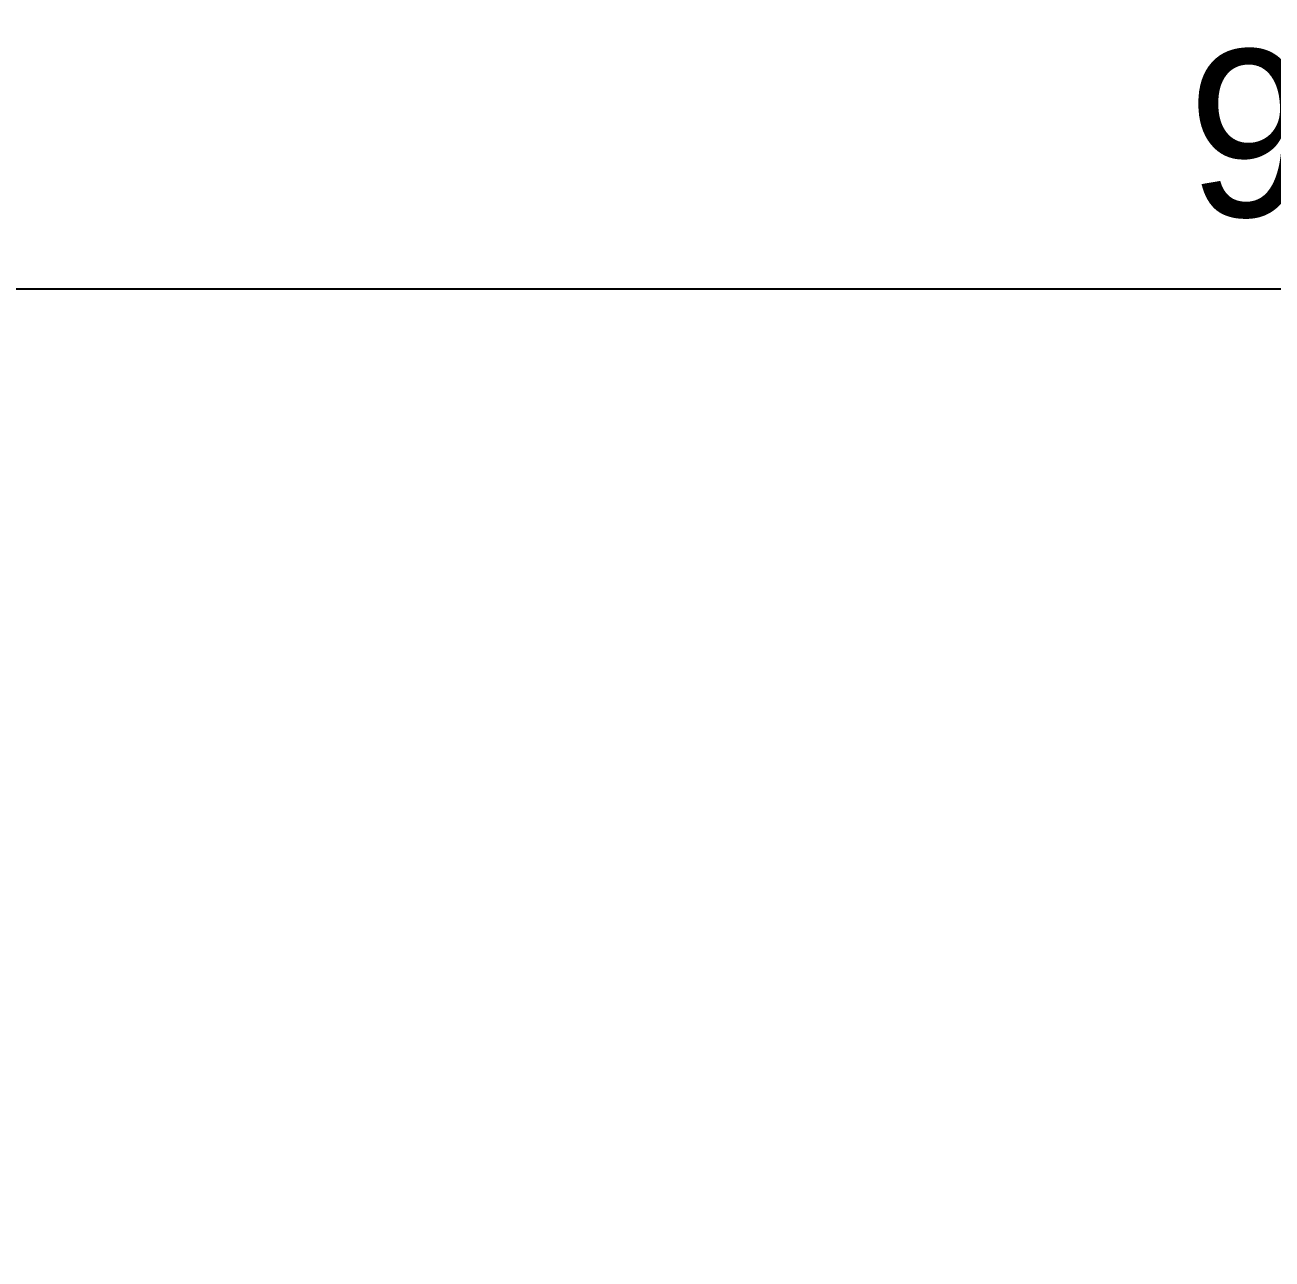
# Model space of a CAD drawing. Header units: millimetres. Extents: x -37 to 96, y -3 to 87.
# Drawn here: x 20.49 to 46.66, y 60.97 to 86.88 of the extents above; entities that cross this region are included whole.
import ezdxf

# ---------------------------------------------------------------- set-up
doc = ezdxf.new("R2010")
doc.units = ezdxf.units.MM
doc.layers.add('AM_5', color=3, linetype='Continuous', lineweight=25)
doc.dimstyles.new('AM_ISO$0', dxfattribs={"dimtxt": 3.5, "dimasz": 3.5, "dimexe": 1, "dimexo": 1, "dimgap": 1.5, "dimtad": 1, "dimdsep": 46, "dimtxsty": 'Standard', "dimcen": 0, "dimclrd": 256, "dimclre": 256, "dimclrt": 2, "dimadec": 0, "dimazin": 2, "dimtp": 0.1, "dimtm": 0.1, "dimtfac": 0.71, "dimtdec": 3, "dimtmove": 0, "dimatfit": 3, "dimfxl": 1, "dimlwd": -1, "dimlwe": -1, "dimarcsym": 1})

# ---------------------------------------------------------------- blocks, each defined once
blk = doc.blocks.new('*D64')
at = {"layer": 'AM_5', "linetype": 'ByBlock', "transparency": 16777216}
for p, q in [((0, 53.942), (0, 82.33)), ((95, 53.942), (95, 82.33)), ((91.5, 81.33), (3.5, 81.33))]:
    blk.add_line(p, q, dxfattribs=at)
at = {"layer": 'AM_5', "transparency": 16777216}
for points in [[(3.5, 81.913), (3.5, 80.746), (0, 81.33)], [(91.5, 81.913), (91.5, 80.746), (95, 81.33)]]:
    blk.add_solid(points, dxfattribs=at)
at = {"layer": 'Defpoints', "color": 0, "transparency": 16777216}
for p in [(0, 81.33), (0, 52.942), (95, 52.942)]:
    blk.add_point(p, dxfattribs=at)
at = {"layer": 'AM_5', "color": 2, "transparency": 16777216, "insert": (47.5, 84.58), "char_height": 3.5, "attachment_point": 5, "rotation": 0.0001}
blk.add_mtext('95', dxfattribs=at)

msp = doc.modelspace()

# ---------------------------------------------------------------- dimensions: what is measured, and where the dimension line sits
at = {"layer": 'AM_5'}
dim = msp.add_linear_dim(base=(0, 81.33), p1=(95, 52.942), p2=(0, 52.942), angle=0.0001, dimstyle='AM_ISO$0', override={"dimpost": ''}, dxfattribs=at)
dim.commit()
dim.dimension.update_dxf_attribs({"geometry": '*D64', "text_midpoint": (47.5, 84.58)})

doc.saveas('drawing.dxf')
